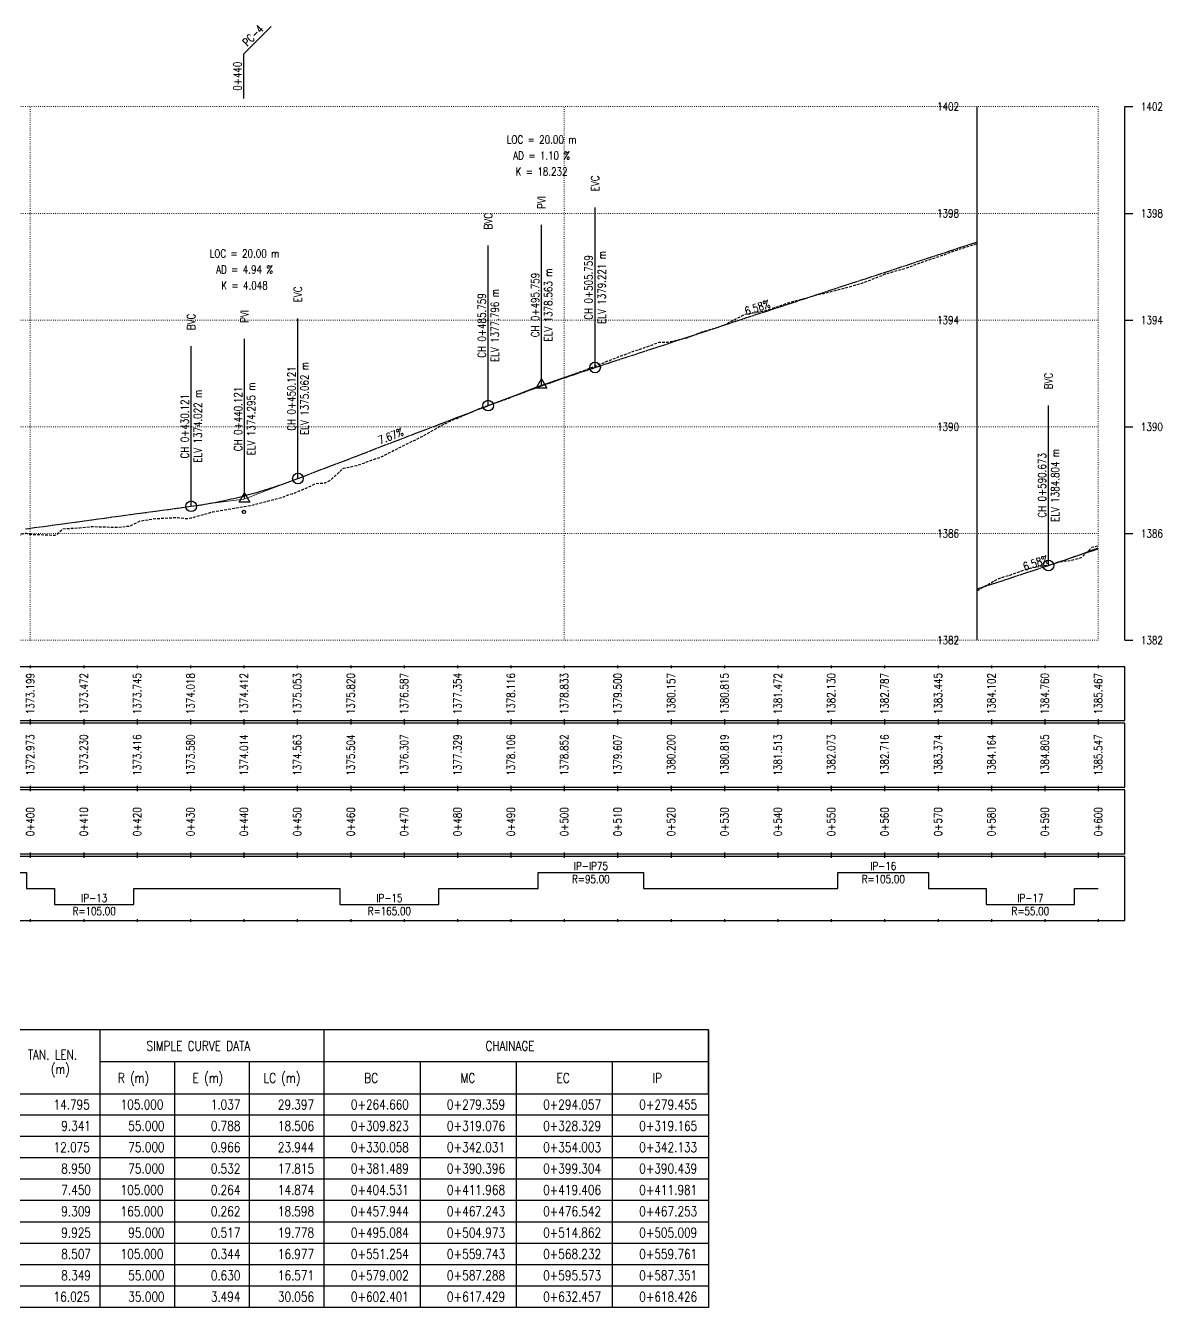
# Model space of a CAD drawing. Extents: x 337736 to 342002, y 3067251 to 3069533.
# Drawn here: x 338374.5 to 338587.4, y 3067262.7 to 3067502.9 of the extents above; entities that cross this region are included whole.
import ezdxf
from ezdxf.enums import TextEntityAlignment as Align

# ---------------------------------------------------------------- set-up
doc = ezdxf.new("R2010")
doc.units = 0
doc.header["$MEASUREMENT"] = 0
for name, pattern in [('Center', [2, 1.25, -0.25, 0.25, -0.25]), ('Dashed', [0.75, 0.5, -0.25]), ('Dot', [0.25, 0, -0.25])]:
    doc.linetypes.add(name, pattern=pattern)
for name, color, linetype in [('Chainage_TXT', 7, 'Continuous'), ('DesignRL_TXT', 5, 'Continuous'), ('ExistRL_TXT', 3, 'Continuous'), ('GL', 3, 'Dashed'), ('Grade Text', 7, 'Continuous'), ('HC_Data', 7, 'Continuous'), ('Horizontal Alignment', 7, 'Continuous'), ('Remark', 7, 'Continuous'), ('Scale Line', 1, 'Continuous'), ('TitleBox', 7, 'Continuous'), ('VIP Mark', 7, 'Continuous')]:
    doc.layers.add(name, color=color, linetype=linetype)
for name, color, linetype, lineweight in [('Grids', 9, 'Dot', 13), ('PipeCulvert', 6, 'Continuous', 30), ('Vertical Alignment', 5, 'Center', 30), ('VIP Line', 2, 'Continuous', 5)]:
    doc.layers.add(name, color=color, linetype=linetype, lineweight=lineweight)
doc.styles.get("Standard").update_dxf_attribs({"font": 'simplex.shx'})

msp = doc.modelspace()

# ---------------------------------------------------------------- linework, layer by layer
at = {"layer": 'GL', "flags": 128}
for points in [[(338275.39, 3067398.24), (338276.31, 3067398.08), (338278.62, 3067397.74), (338282.68, 3067397.07), (338283.22, 3067396.99), (338285.37, 3067397.29), (338288.38, 3067396.83), (338289.21, 3067396.83), (338289.82, 3067396.91), (338290.29, 3067396.98), (338292.95, 3067397.36), (338294.28, 3067397.44), (338295.39, 3067397.54), (338297.28, 3067397.72), (338301.41, 3067398.06), (338301.64, 3067398.07), (338302.25, 3067398.09), (338304.12, 3067398.08), (338306.11, 3067398.42), (338309.05, 3067398.95), (338309.82, 3067399.05), (338312.49, 3067399.6), (338315.39, 3067400.19), (338315.4, 3067400.19), (338317.38, 3067400.28), (338318.38, 3067399.22), (338318.75, 3067399.26), (338323.16, 3067399.91), (338323.95, 3067399.97), (338327.19, 3067400.64), (338328.83, 3067400.93), (338330.91, 3067401.25), (338332.97, 3067402.21), (338334.23, 3067402.54), (338335.39, 3067403.19), (338337.76, 3067404.51), (338341.45, 3067403.83), (338342.66, 3067403.76), (338348.35, 3067404.07), (338350.21, 3067404.51), (338355.33, 3067406.82), (338355.39, 3067406.8), (338358.4, 3067405.81), (338359.26, 3067405.82), (338364.45, 3067405.67), (338364.92, 3067405.68), (338368.98, 3067406.65), (338371.22, 3067406.71), (338374.51, 3067407.86), (338375.15, 3067407.61), (338375.39, 3067407.6), (338377.93, 3067407.52), (338380.01, 3067407.42), (338380.4, 3067407.57), (338381.5, 3067408.64), (338384.65, 3067408.81), (338386.9, 3067409.05), (338391.96, 3067408.91), (338394.15, 3067409.17), (338395.39, 3067409.81), (338395.94, 3067410.1), (338398.85, 3067410.54), (338403.03, 3067410.76), (338404.68, 3067410.53), (338405.49, 3067410.65), (338409.59, 3067411.82), (338415.39, 3067412.81), (338415.51, 3067412.83), (338416.62, 3067413.01), (338417.2, 3067413.12), (338419.65, 3067413.76), (338422.89, 3067414.64), (338423.57, 3067414.95), (338424.49, 3067415.19), (338426.57, 3067416.02), (338428.85, 3067417.11), (338430.61, 3067417.23), (338431.51, 3067417.68), (338434.04, 3067419.98), (338435.39, 3067420.25), (338436.5, 3067420.48), (338437.44, 3067420.79), (338439.15, 3067421.45), (338440.9, 3067422.01), (338443.4, 3067423.27), (338446.97, 3067425.06), (338447.75, 3067425.38), (338448.26, 3067425.71), (338448.97, 3067426.04), (338452.05, 3067427.83), (338454.12, 3067428.84), (338455.39, 3067429.38), (338456.12, 3067429.68), (338459.93, 3067431.32), (338464.49, 3067432.92), (338470.07, 3067435.04), (338470.09, 3067435.06), (338471.15, 3067435.45), (338475.39, 3067436.99), (338479.75, 3067438.56), (338483.85, 3067440.17), (338484.12, 3067440.28), (338484.12, 3067440.29), (338488.24, 3067441.85), (338488.67, 3067442), (338489.32, 3067442.2), (338491.77, 3067443.06), (338493.15, 3067443.58), (338494.7, 3067443.57), (338495.39, 3067443.74), (338495.94, 3067443.87), (338498.65, 3067444.49), (338501.16, 3067445.54), (338504.23, 3067446.38), (338504.87, 3067446.65), (338505.27, 3067446.77), (338509.2, 3067448.81), (338512.51, 3067449.38), (338513.36, 3067449.61), (338515.39, 3067450.3), (338517.87, 3067451.15), (338522.78, 3067452.46), (338525.19, 3067453.05), (338528.98, 3067454.03), (338531.81, 3067454.88), (338535.39, 3067456.31), (338535.56, 3067456.38), (338539.4, 3067457.48), (338543.26, 3067458.89), (338546.76, 3067460.06), (338547.41, 3067460.36), (338552.72, 3067462.09)], [(338552.72, 3067397.09), (338552.74, 3067397.09), (338552.92, 3067397.15), (338555.39, 3067398.56), (338556.4, 3067399.13), (338557.7, 3067399.63), (338558.89, 3067399.96), (338561.84, 3067401.03), (338563.02, 3067401.35), (338566.96, 3067402.03), (338567.87, 3067402.41), (338570.47, 3067402.72), (338571.75, 3067403.08), (338572.22, 3067403.23), (338574.28, 3067405.18), (338575.39, 3067405.47)]]:
    msp.add_lwpolyline(points, dxfattribs=at)
at = {"layer": 'Grids'}
for p, q in [((338275.39, 3067487.73), (338575.39, 3067487.73)), ((338375.39, 3067387.73), (338375.39, 3067487.73)), ((338475.39, 3067387.73), (338475.39, 3067487.73)), ((338575.39, 3067387.73), (338575.39, 3067487.73)), ((338575.39, 3067387.73), (338575.39, 3067487.73)), ((338275.39, 3067467.73), (338575.39, 3067467.73)), ((338275.39, 3067447.73), (338575.39, 3067447.73)), ((338275.39, 3067427.73), (338575.39, 3067427.73)), ((338275.39, 3067407.73), (338575.39, 3067407.73)), ((338275.39, 3067387.73), (338575.39, 3067387.73))]:
    msp.add_line(p, q, dxfattribs=at)
at = {"layer": 'HC_Data'}
for p, q in [((338388.39, 3067314.73), (338388.39, 3067302.73)), ((338430.39, 3067314.73), (338430.39, 3067302.73)), ((338502.39, 3067314.73), (338502.39, 3067302.73)), ((338430.39, 3067308.73), (338388.39, 3067308.73)), ((338402.39, 3067308.73), (338402.39, 3067302.73)), ((338416.39, 3067308.73), (338416.39, 3067302.73)), ((338502.39, 3067308.73), (338430.39, 3067308.73)), ((338448.39, 3067308.73), (338448.39, 3067302.73)), ((338466.39, 3067308.73), (338466.39, 3067302.73)), ((338484.39, 3067308.73), (338484.39, 3067302.73)), ((338388.39, 3067302.73), (338388.39, 3067262.73)), ((338402.39, 3067302.73), (338402.39, 3067262.73)), ((338416.39, 3067302.73), (338416.39, 3067262.73)), ((338430.39, 3067302.73), (338430.39, 3067262.73)), ((338448.39, 3067302.73), (338448.39, 3067262.73)), ((338466.39, 3067302.73), (338466.39, 3067262.73)), ((338484.39, 3067302.73), (338484.39, 3067262.73)), ((338502.39, 3067302.73), (338502.39, 3067262.73)), ((338502.39, 3067298.73), (338270.39, 3067298.73)), ((338502.39, 3067294.73), (338270.39, 3067294.73)), ((338502.39, 3067290.73), (338270.39, 3067290.73)), ((338502.39, 3067286.73), (338270.39, 3067286.73)), ((338502.39, 3067282.73), (338270.39, 3067282.73)), ((338502.39, 3067278.73), (338270.39, 3067278.73)), ((338502.39, 3067274.73), (338270.39, 3067274.73)), ((338502.39, 3067270.73), (338270.39, 3067270.73)), ((338502.39, 3067266.73), (338270.39, 3067266.73)), ((338502.39, 3067262.73), (338270.39, 3067262.73))]:
    msp.add_line(p, q, dxfattribs=at)
msp.add_lwpolyline([(338270.39, 3067314.73), (338270.39, 3067302.73), (338502.39, 3067302.73), (338502.39, 3067314.73), (338270.39, 3067314.73)], dxfattribs=at)
at = {"layer": 'Horizontal Alignment'}
msp.add_lwpolyline([(338356.88, 3067344.23), (338374.7, 3067344.23), (338374.7, 3067341.23), (338379.92, 3067341.23), (338379.92, 3067338.23), (338394.8, 3067338.23), (338394.8, 3067341.23), (338433.34, 3067341.23), (338433.34, 3067338.23), (338451.93, 3067338.23), (338451.93, 3067341.23), (338470.48, 3067341.23), (338470.48, 3067344.23), (338490.25, 3067344.23), (338490.25, 3067341.23), (338526.65, 3067341.23), (338526.65, 3067344.23), (338543.62, 3067344.23), (338543.62, 3067341.23), (338554.39, 3067341.23), (338554.39, 3067338.23), (338570.97, 3067338.23), (338570.97, 3067341.23), (338575.39, 3067341.23)], dxfattribs=at)
at = {"layer": 'PipeCulvert'}
msp.add_circle((338415.39, 3067411.79), 0.3, dxfattribs=at)
at = {"layer": 'Remark'}
for p, q in [((338415.39, 3067497.63), (338420.48, 3067502.73)), ((338415.39, 3067489.23), (338415.39, 3067497.63))]:
    msp.add_line(p, q, dxfattribs=at)
at = {"layer": 'Scale Line'}
for p, q in [((338552.72, 3067387.73), (338552.72, 3067487.73)), ((338580.39, 3067387.73), (338580.39, 3067487.73)), ((338580.39, 3067487.73), (338581.89, 3067487.73)), ((338580.39, 3067467.73), (338581.89, 3067467.73)), ((338580.39, 3067447.73), (338581.89, 3067447.73)), ((338580.39, 3067427.73), (338581.89, 3067427.73)), ((338580.39, 3067407.73), (338581.89, 3067407.73)), ((338580.39, 3067387.73), (338581.89, 3067387.73))]:
    msp.add_line(p, q, dxfattribs=at)
at = {"layer": 'TitleBox'}
for p, q in [((338375.39, 3067382.98), (338375.39, 3067382.48)), ((338385.39, 3067382.98), (338385.39, 3067382.48)), ((338395.39, 3067382.98), (338395.39, 3067382.48)), ((338405.39, 3067382.98), (338405.39, 3067382.48)), ((338415.39, 3067382.98), (338415.39, 3067382.48)), ((338425.39, 3067382.98), (338425.39, 3067382.48)), ((338435.39, 3067382.98), (338435.39, 3067382.48)), ((338445.39, 3067382.98), (338445.39, 3067382.48)), ((338455.39, 3067382.98), (338455.39, 3067382.48)), ((338465.39, 3067382.98), (338465.39, 3067382.48)), ((338475.39, 3067382.98), (338475.39, 3067382.48)), ((338485.39, 3067382.98), (338485.39, 3067382.48)), ((338495.39, 3067382.98), (338495.39, 3067382.48)), ((338505.39, 3067382.98), (338505.39, 3067382.48)), ((338515.39, 3067382.98), (338515.39, 3067382.48)), ((338525.39, 3067382.98), (338525.39, 3067382.48)), ((338535.39, 3067382.98), (338535.39, 3067382.48)), ((338545.39, 3067382.98), (338545.39, 3067382.48)), ((338555.39, 3067382.98), (338555.39, 3067382.48)), ((338565.39, 3067382.98), (338565.39, 3067382.48)), ((338575.39, 3067382.98), (338575.39, 3067382.48)), ((338575.39, 3067382.98), (338575.39, 3067382.48)), ((338375.39, 3067372.98), (338375.39, 3067372.48)), ((338375.39, 3067372.48), (338375.39, 3067371.98)), ((338385.39, 3067372.98), (338385.39, 3067372.48)), ((338385.39, 3067372.48), (338385.39, 3067371.98)), ((338395.39, 3067372.98), (338395.39, 3067372.48)), ((338395.39, 3067372.48), (338395.39, 3067371.98)), ((338405.39, 3067372.98), (338405.39, 3067372.48)), ((338405.39, 3067372.48), (338405.39, 3067371.98)), ((338415.39, 3067372.98), (338415.39, 3067372.48)), ((338415.39, 3067372.48), (338415.39, 3067371.98)), ((338425.39, 3067372.98), (338425.39, 3067372.48)), ((338425.39, 3067372.48), (338425.39, 3067371.98)), ((338435.39, 3067372.98), (338435.39, 3067372.48)), ((338435.39, 3067372.48), (338435.39, 3067371.98)), ((338445.39, 3067372.98), (338445.39, 3067372.48)), ((338445.39, 3067372.48), (338445.39, 3067371.98)), ((338455.39, 3067372.98), (338455.39, 3067372.48)), ((338455.39, 3067372.48), (338455.39, 3067371.98)), ((338465.39, 3067372.98), (338465.39, 3067372.48)), ((338465.39, 3067372.48), (338465.39, 3067371.98)), ((338475.39, 3067372.98), (338475.39, 3067372.48)), ((338475.39, 3067372.48), (338475.39, 3067371.98)), ((338485.39, 3067372.98), (338485.39, 3067372.48)), ((338485.39, 3067372.48), (338485.39, 3067371.98)), ((338495.39, 3067372.98), (338495.39, 3067372.48)), ((338495.39, 3067372.48), (338495.39, 3067371.98)), ((338505.39, 3067372.98), (338505.39, 3067372.48)), ((338505.39, 3067372.48), (338505.39, 3067371.98)), ((338515.39, 3067372.98), (338515.39, 3067372.48)), ((338515.39, 3067372.48), (338515.39, 3067371.98)), ((338525.39, 3067372.98), (338525.39, 3067372.48)), ((338525.39, 3067372.48), (338525.39, 3067371.98)), ((338535.39, 3067372.98), (338535.39, 3067372.48)), ((338535.39, 3067372.48), (338535.39, 3067371.98)), ((338545.39, 3067372.98), (338545.39, 3067372.48)), ((338545.39, 3067372.48), (338545.39, 3067371.98)), ((338555.39, 3067372.98), (338555.39, 3067372.48)), ((338555.39, 3067372.48), (338555.39, 3067371.98)), ((338565.39, 3067372.98), (338565.39, 3067372.48)), ((338565.39, 3067372.48), (338565.39, 3067371.98)), ((338575.39, 3067372.98), (338575.39, 3067372.48)), ((338575.39, 3067372.98), (338575.39, 3067372.48)), ((338575.39, 3067372.48), (338575.39, 3067371.98)), ((338575.39, 3067372.48), (338575.39, 3067371.98)), ((338375.39, 3067360.48), (338375.39, 3067359.98)), ((338375.39, 3067359.98), (338375.39, 3067359.48)), ((338385.39, 3067360.48), (338385.39, 3067359.98)), ((338385.39, 3067359.98), (338385.39, 3067359.48)), ((338395.39, 3067360.48), (338395.39, 3067359.98)), ((338395.39, 3067359.98), (338395.39, 3067359.48)), ((338405.39, 3067360.48), (338405.39, 3067359.98)), ((338405.39, 3067359.98), (338405.39, 3067359.48)), ((338415.39, 3067360.48), (338415.39, 3067359.98)), ((338415.39, 3067359.98), (338415.39, 3067359.48)), ((338425.39, 3067360.48), (338425.39, 3067359.98)), ((338425.39, 3067359.98), (338425.39, 3067359.48)), ((338435.39, 3067360.48), (338435.39, 3067359.98)), ((338435.39, 3067359.98), (338435.39, 3067359.48)), ((338445.39, 3067360.48), (338445.39, 3067359.98)), ((338445.39, 3067359.98), (338445.39, 3067359.48)), ((338455.39, 3067360.48), (338455.39, 3067359.98)), ((338455.39, 3067359.98), (338455.39, 3067359.48)), ((338465.39, 3067360.48), (338465.39, 3067359.98)), ((338465.39, 3067359.98), (338465.39, 3067359.48)), ((338475.39, 3067360.48), (338475.39, 3067359.98)), ((338475.39, 3067359.98), (338475.39, 3067359.48)), ((338485.39, 3067360.48), (338485.39, 3067359.98)), ((338485.39, 3067359.98), (338485.39, 3067359.48)), ((338495.39, 3067360.48), (338495.39, 3067359.98)), ((338495.39, 3067359.98), (338495.39, 3067359.48)), ((338505.39, 3067360.48), (338505.39, 3067359.98)), ((338505.39, 3067359.98), (338505.39, 3067359.48)), ((338515.39, 3067360.48), (338515.39, 3067359.98)), ((338515.39, 3067359.98), (338515.39, 3067359.48)), ((338525.39, 3067360.48), (338525.39, 3067359.98)), ((338525.39, 3067359.98), (338525.39, 3067359.48)), ((338535.39, 3067360.48), (338535.39, 3067359.98)), ((338535.39, 3067359.98), (338535.39, 3067359.48)), ((338545.39, 3067360.48), (338545.39, 3067359.98)), ((338545.39, 3067359.98), (338545.39, 3067359.48)), ((338555.39, 3067360.48), (338555.39, 3067359.98)), ((338555.39, 3067359.98), (338555.39, 3067359.48)), ((338565.39, 3067360.48), (338565.39, 3067359.98)), ((338565.39, 3067359.98), (338565.39, 3067359.48)), ((338575.39, 3067360.48), (338575.39, 3067359.98)), ((338575.39, 3067360.48), (338575.39, 3067359.98)), ((338575.39, 3067359.98), (338575.39, 3067359.48)), ((338575.39, 3067359.98), (338575.39, 3067359.48)), ((338375.39, 3067347.98), (338375.39, 3067347.48)), ((338385.39, 3067347.98), (338385.39, 3067347.48)), ((338395.39, 3067347.98), (338395.39, 3067347.48)), ((338405.39, 3067347.98), (338405.39, 3067347.48)), ((338415.39, 3067347.98), (338415.39, 3067347.48)), ((338425.39, 3067347.98), (338425.39, 3067347.48)), ((338435.39, 3067347.98), (338435.39, 3067347.48)), ((338445.39, 3067347.98), (338445.39, 3067347.48)), ((338455.39, 3067347.98), (338455.39, 3067347.48)), ((338465.39, 3067347.98), (338465.39, 3067347.48)), ((338475.39, 3067347.98), (338475.39, 3067347.48)), ((338485.39, 3067347.98), (338485.39, 3067347.48)), ((338495.39, 3067347.98), (338495.39, 3067347.48)), ((338505.39, 3067347.98), (338505.39, 3067347.48)), ((338515.39, 3067347.98), (338515.39, 3067347.48)), ((338525.39, 3067347.98), (338525.39, 3067347.48)), ((338535.39, 3067347.98), (338535.39, 3067347.48)), ((338545.39, 3067347.98), (338545.39, 3067347.48)), ((338555.39, 3067347.98), (338555.39, 3067347.48)), ((338565.39, 3067347.98), (338565.39, 3067347.48)), ((338575.39, 3067347.98), (338575.39, 3067347.48)), ((338575.39, 3067347.98), (338575.39, 3067347.48)), ((338375.39, 3067347.48), (338375.39, 3067346.98)), ((338385.39, 3067347.48), (338385.39, 3067346.98)), ((338395.39, 3067347.48), (338395.39, 3067346.98)), ((338405.39, 3067347.48), (338405.39, 3067346.98)), ((338415.39, 3067347.48), (338415.39, 3067346.98)), ((338425.39, 3067347.48), (338425.39, 3067346.98)), ((338435.39, 3067347.48), (338435.39, 3067346.98)), ((338445.39, 3067347.48), (338445.39, 3067346.98)), ((338455.39, 3067347.48), (338455.39, 3067346.98)), ((338465.39, 3067347.48), (338465.39, 3067346.98)), ((338475.39, 3067347.48), (338475.39, 3067346.98)), ((338485.39, 3067347.48), (338485.39, 3067346.98)), ((338495.39, 3067347.48), (338495.39, 3067346.98)), ((338505.39, 3067347.48), (338505.39, 3067346.98)), ((338515.39, 3067347.48), (338515.39, 3067346.98)), ((338525.39, 3067347.48), (338525.39, 3067346.98)), ((338535.39, 3067347.48), (338535.39, 3067346.98)), ((338545.39, 3067347.48), (338545.39, 3067346.98)), ((338555.39, 3067347.48), (338555.39, 3067346.98)), ((338565.39, 3067347.48), (338565.39, 3067346.98)), ((338575.39, 3067347.48), (338575.39, 3067346.98)), ((338575.39, 3067347.48), (338575.39, 3067346.98)), ((338375.39, 3067335.48), (338375.39, 3067334.98)), ((338385.39, 3067335.48), (338385.39, 3067334.98)), ((338395.39, 3067335.48), (338395.39, 3067334.98)), ((338405.39, 3067335.48), (338405.39, 3067334.98)), ((338415.39, 3067335.48), (338415.39, 3067334.98)), ((338425.39, 3067335.48), (338425.39, 3067334.98)), ((338435.39, 3067335.48), (338435.39, 3067334.98)), ((338445.39, 3067335.48), (338445.39, 3067334.98)), ((338455.39, 3067335.48), (338455.39, 3067334.98)), ((338465.39, 3067335.48), (338465.39, 3067334.98)), ((338475.39, 3067335.48), (338475.39, 3067334.98)), ((338485.39, 3067335.48), (338485.39, 3067334.98)), ((338495.39, 3067335.48), (338495.39, 3067334.98)), ((338505.39, 3067335.48), (338505.39, 3067334.98)), ((338515.39, 3067335.48), (338515.39, 3067334.98)), ((338525.39, 3067335.48), (338525.39, 3067334.98)), ((338535.39, 3067335.48), (338535.39, 3067334.98)), ((338545.39, 3067335.48), (338545.39, 3067334.98)), ((338555.39, 3067335.48), (338555.39, 3067334.98)), ((338565.39, 3067335.48), (338565.39, 3067334.98)), ((338575.39, 3067335.48), (338575.39, 3067334.98)), ((338575.39, 3067335.48), (338575.39, 3067334.98))]:
    msp.add_line(p, q, dxfattribs=at)
for points in [[(338270.39, 3067372.73), (338580.39, 3067372.73), (338580.39, 3067382.73), (338270.39, 3067382.73)], [(338270.39, 3067360.23), (338580.39, 3067360.23), (338580.39, 3067372.23), (338270.39, 3067372.23)], [(338270.39, 3067347.73), (338580.39, 3067347.73), (338580.39, 3067359.73), (338270.39, 3067359.73)], [(338270.39, 3067335.23), (338580.39, 3067335.23), (338580.39, 3067347.23), (338270.39, 3067347.23)]]:
    msp.add_lwpolyline(points, close=True, dxfattribs=at)
at = {"layer": 'Vertical Alignment'}
for points in [[(338374.51, 3067408.61), (338375.15, 3067408.7), (338375.39, 3067408.73), (338377.93, 3067409.08), (338380.01, 3067409.36), (338380.4, 3067409.41), (338381.5, 3067409.56), (338384.65, 3067409.99), (338386.9, 3067410.3), (338391.96, 3067410.99), (338394.15, 3067411.29), (338395.39, 3067411.46), (338395.94, 3067411.54), (338398.85, 3067411.93), (338403.03, 3067412.5), (338404.68, 3067412.73), (338405.49, 3067412.84), (338405.51, 3067412.84), (338406.01, 3067412.91), (338406.51, 3067412.99), (338407.01, 3067413.06), (338407.51, 3067413.14), (338408.01, 3067413.22), (338408.51, 3067413.31), (338409.01, 3067413.4), (338409.51, 3067413.49), (338410.01, 3067413.58), (338410.51, 3067413.68), (338411.01, 3067413.78), (338411.51, 3067413.88), (338412.01, 3067413.99), (338412.51, 3067414.1), (338413.01, 3067414.21), (338413.51, 3067414.33), (338414.01, 3067414.45), (338414.51, 3067414.57), (338415.01, 3067414.7), (338415.51, 3067414.83), (338416.01, 3067414.96), (338416.51, 3067415.09), (338417.01, 3067415.23), (338417.51, 3067415.37), (338418.01, 3067415.51), (338418.51, 3067415.66), (338419.01, 3067415.81), (338419.51, 3067415.97), (338420.01, 3067416.12), (338420.51, 3067416.28), (338421.01, 3067416.44), (338421.51, 3067416.61), (338422.01, 3067416.78), (338422.51, 3067416.95), (338423.01, 3067417.12), (338423.51, 3067417.3), (338424.01, 3067417.48), (338424.51, 3067417.67), (338425.01, 3067417.85), (338425.51, 3067418.04), (338425.51, 3067418.04), (338426.57, 3067418.45), (338428.85, 3067419.33), (338430.61, 3067420), (338431.51, 3067420.34), (338434.04, 3067421.31), (338435.39, 3067421.83), (338436.5, 3067422.26), (338437.44, 3067422.62), (338439.15, 3067423.27), (338440.9, 3067423.95), (338443.4, 3067424.91), (338446.97, 3067426.28), (338447.75, 3067426.58), (338448.26, 3067426.77), (338448.97, 3067427.04), (338452.05, 3067428.22), (338454.12, 3067429.02), (338455.39, 3067429.51), (338456.12, 3067429.78), (338459.93, 3067431.25), (338461.15, 3067431.71), (338461.65, 3067431.91), (338462.15, 3067432.1), (338462.65, 3067432.29), (338463.15, 3067432.48), (338463.65, 3067432.67), (338464.15, 3067432.85), (338464.65, 3067433.04), (338465.15, 3067433.23), (338465.65, 3067433.41), (338466.15, 3067433.6), (338466.65, 3067433.78), (338467.15, 3067433.97), (338467.65, 3067434.15), (338468.15, 3067434.33), (338468.65, 3067434.51), (338469.15, 3067434.7), (338469.65, 3067434.88), (338470.15, 3067435.06), (338470.65, 3067435.24), (338471.15, 3067435.41), (338471.65, 3067435.59), (338472.15, 3067435.77), (338472.65, 3067435.94), (338473.15, 3067436.12), (338473.65, 3067436.3), (338474.15, 3067436.47), (338474.65, 3067436.64), (338475.15, 3067436.82), (338475.65, 3067436.99), (338476.15, 3067437.16), (338476.65, 3067437.33), (338477.15, 3067437.5), (338477.65, 3067437.67), (338478.15, 3067437.84), (338478.65, 3067438.01), (338479.15, 3067438.18), (338479.65, 3067438.34), (338480.15, 3067438.51), (338480.65, 3067438.67), (338481.15, 3067438.84), (338481.15, 3067438.84), (338483.85, 3067439.73), (338484.12, 3067439.82), (338484.12, 3067439.82), (338488.24, 3067441.17), (338488.67, 3067441.31), (338489.32, 3067441.52), (338491.77, 3067442.33), (338493.15, 3067442.78), (338494.7, 3067443.29), (338495.39, 3067443.52), (338495.94, 3067443.7), (338498.65, 3067444.59), (338501.16, 3067445.42), (338504.23, 3067446.42), (338504.87, 3067446.64), (338505.27, 3067446.77), (338509.2, 3067448.06), (338512.51, 3067449.15), (338513.36, 3067449.43), (338515.39, 3067450.1), (338517.87, 3067450.91), (338522.78, 3067452.52), (338525.19, 3067453.32), (338528.98, 3067454.56), (338531.81, 3067455.49), (338535.39, 3067456.67), (338535.56, 3067456.72), (338539.4, 3067457.99), (338543.26, 3067459.26), (338546.76, 3067460.41), (338547.41, 3067460.62), (338552.72, 3067462.37)], [(338552.72, 3067397.37), (338552.74, 3067397.37), (338552.92, 3067397.43), (338555.39, 3067398.25), (338556.4, 3067398.58), (338557.7, 3067399), (338558.89, 3067399.4), (338561.84, 3067400.36), (338563.02, 3067400.75), (338566.07, 3067401.75), (338566.57, 3067401.92), (338567.07, 3067402.09), (338567.57, 3067402.25), (338568.07, 3067402.42), (338568.57, 3067402.59), (338569.07, 3067402.77), (338569.57, 3067402.94), (338570.07, 3067403.12), (338570.57, 3067403.29), (338571.07, 3067403.47), (338571.57, 3067403.65), (338572.07, 3067403.83), (338572.57, 3067404.01), (338573.07, 3067404.2), (338573.57, 3067404.38), (338574.07, 3067404.57), (338574.57, 3067404.76), (338575.07, 3067404.95), (338575.39, 3067405.07)]]:
    msp.add_lwpolyline(points, dxfattribs=at)
at = {"layer": 'VIP Line'}
for points in [[(338374.51, 3067408.61), (338375.15, 3067408.7), (338375.39, 3067408.73), (338377.93, 3067409.08), (338380.01, 3067409.36), (338380.4, 3067409.41), (338381.5, 3067409.56), (338384.65, 3067409.99), (338386.9, 3067410.3), (338391.96, 3067410.99), (338394.15, 3067411.29), (338395.39, 3067411.46), (338395.94, 3067411.54), (338398.85, 3067411.93), (338403.03, 3067412.5), (338404.68, 3067412.73), (338405.49, 3067412.84), (338409.59, 3067413.4), (338415.39, 3067414.19), (338415.51, 3067414.21), (338416.62, 3067414.63), (338417.2, 3067414.86), (338419.65, 3067415.79), (338422.89, 3067417.04), (338423.57, 3067417.3), (338424.49, 3067417.65), (338426.57, 3067418.45), (338428.85, 3067419.33), (338430.61, 3067420), (338431.51, 3067420.34), (338434.04, 3067421.31), (338435.39, 3067421.83), (338436.5, 3067422.26), (338437.44, 3067422.62), (338439.15, 3067423.27), (338440.9, 3067423.95), (338443.4, 3067424.91), (338446.97, 3067426.28), (338447.75, 3067426.58), (338448.26, 3067426.77), (338448.97, 3067427.04), (338452.05, 3067428.22), (338454.12, 3067429.02), (338455.39, 3067429.51), (338456.12, 3067429.78), (338459.93, 3067431.25), (338464.49, 3067432.99), (338470.07, 3067435.14), (338470.09, 3067435.15), (338471.15, 3067435.55), (338475.39, 3067436.95), (338479.75, 3067438.38), (338483.85, 3067439.73), (338484.12, 3067439.82), (338484.12, 3067439.82), (338488.24, 3067441.17), (338488.67, 3067441.31), (338489.32, 3067441.52), (338491.77, 3067442.33), (338493.15, 3067442.78), (338494.7, 3067443.29), (338495.39, 3067443.52), (338495.94, 3067443.7), (338498.65, 3067444.59), (338501.16, 3067445.42), (338504.23, 3067446.42), (338504.87, 3067446.64), (338505.27, 3067446.77), (338509.2, 3067448.06), (338512.51, 3067449.15), (338513.36, 3067449.43), (338515.39, 3067450.1), (338517.87, 3067450.91), (338522.78, 3067452.52), (338525.19, 3067453.32), (338528.98, 3067454.56), (338531.81, 3067455.49), (338535.39, 3067456.67), (338535.56, 3067456.72), (338539.4, 3067457.99), (338543.26, 3067459.26), (338546.76, 3067460.41), (338547.41, 3067460.62), (338552.72, 3067462.37)], [(338552.72, 3067397.37), (338552.74, 3067397.37), (338552.92, 3067397.43), (338555.39, 3067398.25), (338556.4, 3067398.58), (338557.7, 3067399), (338558.89, 3067399.4), (338561.84, 3067400.36), (338563.02, 3067400.75), (338566.96, 3067402.05), (338567.87, 3067402.35), (338570.47, 3067403.2), (338571.75, 3067403.62), (338572.22, 3067403.78), (338574.28, 3067404.46), (338575.39, 3067404.82)]]:
    msp.add_lwpolyline(points, dxfattribs=at)
at = {"layer": 'VIP Mark'}
for p, q in [((338481.15, 3067438.84), (338481.15, 3067468.84)), ((338471.15, 3067435.55), (338471.15, 3067465.55)), ((338461.15, 3067431.71), (338461.15, 3067461.71)), ((338425.51, 3067418.04), (338425.51, 3067448.04)), ((338415.51, 3067414.21), (338415.51, 3067444.21)), ((338405.51, 3067412.84), (338405.51, 3067442.84)), ((338566.07, 3067401.75), (338566.07, 3067431.75))]:
    msp.add_line(p, q, dxfattribs=at)
for points in [[(338470.15, 3067434.97), (338471.15, 3067436.71), (338472.15, 3067434.97), (338470.15, 3067434.97)], [(338414.51, 3067413.63), (338415.51, 3067415.36), (338416.51, 3067413.63), (338414.51, 3067413.63)]]:
    msp.add_lwpolyline(points, dxfattribs=at)
for centre in [(338481.15, 3067438.84), (338461.15, 3067431.71), (338425.51, 3067418.04), (338405.51, 3067412.84), (338566.07, 3067401.75)]:
    msp.add_circle(centre, 1, dxfattribs=at)

# ---------------------------------------------------------------- texts
at = {"width": 0.8}
for s, p in [('1402', (338545.22, 3067486.98)), ('1398', (338545.22, 3067466.98)), ('1394', (338545.22, 3067446.98)), ('1390', (338545.22, 3067426.98)), ('1386', (338545.22, 3067406.98)), ('1382', (338545.22, 3067386.98))]:
    msp.add_text(s, height=1.5, dxfattribs=at).set_placement(p)
for s, p in [('1402', (338583.39, 3067487.73)), ('1398', (338583.39, 3067467.73)), ('1394', (338583.39, 3067447.73)), ('1390', (338583.39, 3067427.73)), ('1386', (338583.39, 3067407.73)), ('1382', (338583.39, 3067387.73))]:
    msp.add_text(s, height=1.5, dxfattribs=at).set_placement(p, align=Align.MIDDLE_LEFT)
at = {"layer": 'Chainage_TXT', "width": 0.8}
for s, p in [('0+400', (338375.39, 3067353.73)), ('0+410', (338385.39, 3067353.73)), ('0+420', (338395.39, 3067353.73)), ('0+430', (338405.39, 3067353.73)), ('0+440', (338415.39, 3067353.73)), ('0+450', (338425.39, 3067353.73)), ('0+460', (338435.39, 3067353.73)), ('0+470', (338445.39, 3067353.73)), ('0+480', (338455.39, 3067353.73)), ('0+490', (338465.39, 3067353.73)), ('0+500', (338475.39, 3067353.73)), ('0+510', (338485.39, 3067353.73)), ('0+520', (338495.39, 3067353.73)), ('0+530', (338505.39, 3067353.73)), ('0+540', (338515.39, 3067353.73)), ('0+550', (338525.39, 3067353.73)), ('0+560', (338535.39, 3067353.73)), ('0+570', (338545.39, 3067353.73)), ('0+580', (338555.39, 3067353.73)), ('0+590', (338565.39, 3067353.73)), ('0+600', (338575.39, 3067353.73)), ('0+600', (338575.39, 3067353.73))]:
    msp.add_text(s, height=1.5, rotation=90, dxfattribs=at).set_placement(p, align=Align.MIDDLE_CENTER)
at = {"layer": 'DesignRL_TXT', "width": 0.8}
for s, p in [('1373.199', (338375.39, 3067377.73)), ('1373.472', (338385.39, 3067377.73)), ('1373.745', (338395.39, 3067377.73)), ('1374.018', (338405.39, 3067377.73)), ('1374.412', (338415.39, 3067377.73)), ('1375.053', (338425.39, 3067377.73)), ('1375.820', (338435.39, 3067377.73)), ('1376.587', (338445.39, 3067377.73)), ('1377.354', (338455.39, 3067377.73)), ('1378.116', (338465.39, 3067377.73)), ('1378.833', (338475.39, 3067377.73)), ('1379.500', (338485.39, 3067377.73)), ('1380.157', (338495.39, 3067377.73)), ('1380.815', (338505.39, 3067377.73)), ('1381.472', (338515.39, 3067377.73)), ('1382.130', (338525.39, 3067377.73)), ('1382.787', (338535.39, 3067377.73)), ('1383.445', (338545.39, 3067377.73)), ('1384.102', (338555.39, 3067377.73)), ('1384.760', (338565.39, 3067377.73)), ('1385.467', (338575.39, 3067377.73)), ('1385.467', (338575.39, 3067377.73))]:
    msp.add_text(s, height=1.5, rotation=90, dxfattribs=at).set_placement(p, align=Align.MIDDLE_CENTER)
at = {"layer": 'ExistRL_TXT', "width": 0.8}
for s, p in [('1372.973', (338375.39, 3067366.23)), ('1373.230', (338385.39, 3067366.23)), ('1373.416', (338395.39, 3067366.23)), ('1373.580', (338405.39, 3067366.23)), ('1374.014', (338415.39, 3067366.23)), ('1374.563', (338425.39, 3067366.23)), ('1375.504', (338435.39, 3067366.23)), ('1376.307', (338445.39, 3067366.23)), ('1377.329', (338455.39, 3067366.23)), ('1378.106', (338465.39, 3067366.23)), ('1378.852', (338475.39, 3067366.23)), ('1379.607', (338485.39, 3067366.23)), ('1380.200', (338495.39, 3067366.23)), ('1380.819', (338505.39, 3067366.23)), ('1381.513', (338515.39, 3067366.23)), ('1382.073', (338525.39, 3067366.23)), ('1382.716', (338535.39, 3067366.23)), ('1383.374', (338545.39, 3067366.23)), ('1384.164', (338555.39, 3067366.23)), ('1384.805', (338565.39, 3067366.23)), ('1385.547', (338575.39, 3067366.23)), ('1385.547', (338575.39, 3067366.23))]:
    msp.add_text(s, height=1.5, rotation=90, dxfattribs=at).set_placement(p, align=Align.MIDDLE_CENTER)
at = {"layer": 'Grade Text', "width": 0.8}
for s, rotation, p in [('6.58%', 18.1983, (338511.93, 3067448.96)), ('7.67%', 20.9867, (338443.33, 3067424.88)), ('6.58%', 18.1983, (338564.06, 3067401.09))]:
    msp.add_text(s, height=1.5, rotation=rotation, dxfattribs=at).set_placement(p, align=Align.BOTTOM_CENTER)
at = {"layer": 'HC_Data', "width": 0.8}
for s, p in [('SIMPLE CURVE DATA', (338397.15, 3067310.83)), ('CHAINAGE', (338460.63, 3067310.83)), ('TAN. LEN.', (338374.91, 3067309.18)), ('(m)', (338379.23, 3067306.48)), ('R (m)', (338391.79, 3067304.83)), ('E (m)', (338405.79, 3067304.83)), ('LC (m)', (338419.07, 3067304.83)), ('BC', (338437.95, 3067304.83)), ('MC', (338455.95, 3067304.83)), ('EC', (338473.95, 3067304.83)), ('IP', (338491.95, 3067304.83)), ('14.795', (338379.75, 3067299.83)), ('105.000', (338392.31, 3067299.83)), ('1.037', (338409.19, 3067299.83)), ('29.397', (338421.75, 3067299.83)), ('0+264.660', (338435.43, 3067299.83)), ('0+279.359', (338453.43, 3067299.83)), ('0+294.057', (338471.43, 3067299.83)), ('0+279.455', (338489.43, 3067299.83)), ('9.341', (338381.19, 3067295.83)), ('55.000', (338393.75, 3067295.83)), ('0.788', (338409.19, 3067295.83)), ('18.506', (338421.75, 3067295.83)), ('0+309.823', (338435.43, 3067295.83)), ('0+319.076', (338453.43, 3067295.83)), ('0+328.329', (338471.43, 3067295.83)), ('0+319.165', (338489.43, 3067295.83)), ('12.075', (338379.75, 3067291.83)), ('75.000', (338393.75, 3067291.83)), ('0.966', (338409.19, 3067291.83)), ('23.944', (338421.75, 3067291.83)), ('0+330.058', (338435.43, 3067291.83)), ('0+342.031', (338453.43, 3067291.83)), ('0+354.003', (338471.43, 3067291.83)), ('0+342.133', (338489.43, 3067291.83)), ('8.950', (338381.19, 3067287.83)), ('75.000', (338393.75, 3067287.83)), ('0.532', (338409.19, 3067287.83)), ('17.815', (338421.75, 3067287.83)), ('0+381.489', (338435.43, 3067287.83)), ('0+390.396', (338453.43, 3067287.83)), ('0+399.304', (338471.43, 3067287.83)), ('0+390.439', (338489.43, 3067287.83)), ('7.450', (338381.19, 3067283.83)), ('105.000', (338392.31, 3067283.83)), ('0.264', (338409.19, 3067283.83)), ('14.874', (338421.75, 3067283.83)), ('0+404.531', (338435.43, 3067283.83)), ('0+411.968', (338453.43, 3067283.83)), ('0+419.406', (338471.43, 3067283.83)), ('0+411.981', (338489.43, 3067283.83)), ('9.309', (338381.19, 3067279.83)), ('165.000', (338392.31, 3067279.83)), ('0.262', (338409.19, 3067279.83)), ('18.598', (338421.75, 3067279.83)), ('0+457.944', (338435.43, 3067279.83)), ('0+467.243', (338453.43, 3067279.83)), ('0+476.542', (338471.43, 3067279.83)), ('0+467.253', (338489.43, 3067279.83)), ('9.925', (338381.19, 3067275.83)), ('95.000', (338393.75, 3067275.83)), ('0.517', (338409.19, 3067275.83)), ('19.778', (338421.75, 3067275.83)), ('0+495.084', (338435.43, 3067275.83)), ('0+504.973', (338453.43, 3067275.83)), ('0+514.862', (338471.43, 3067275.83)), ('0+505.009', (338489.43, 3067275.83)), ('8.507', (338381.19, 3067271.83)), ('105.000', (338392.31, 3067271.83)), ('0.344', (338409.19, 3067271.83)), ('16.977', (338421.75, 3067271.83)), ('0+551.254', (338435.43, 3067271.83)), ('0+559.743', (338453.43, 3067271.83)), ('0+568.232', (338471.43, 3067271.83)), ('0+559.761', (338489.43, 3067271.83)), ('8.349', (338381.19, 3067267.83)), ('55.000', (338393.75, 3067267.83)), ('0.630', (338409.19, 3067267.83)), ('16.571', (338421.75, 3067267.83)), ('0+579.002', (338435.43, 3067267.83)), ('0+587.288', (338453.43, 3067267.83)), ('0+595.573', (338471.43, 3067267.83)), ('0+587.351', (338489.43, 3067267.83)), ('16.025', (338379.75, 3067263.83)), ('35.000', (338393.75, 3067263.83)), ('3.494', (338409.19, 3067263.83)), ('30.056', (338421.75, 3067263.83)), ('0+602.401', (338435.43, 3067263.83)), ('0+617.429', (338453.43, 3067263.83)), ('0+632.457', (338471.43, 3067263.83)), ('0+618.426', (338489.43, 3067263.83))]:
    msp.add_text(s, height=1.8, dxfattribs=at).set_placement(p)
at = {"layer": 'Horizontal Alignment', "width": 0.8}
for s, p in [('IP-IP75', (338480.37, 3067344.23)), ('IP-16', (338535.14, 3067344.23)), ('IP-13', (338387.36, 3067338.23)), ('IP-15', (338442.64, 3067338.23)), ('IP-17', (338562.68, 3067338.23))]:
    msp.add_text(s, height=1.5, dxfattribs=at).set_placement(p, align=Align.BOTTOM_CENTER)
for s, p in [('R=95.00', (338480.37, 3067343.73)), ('R=105.00', (338535.14, 3067343.73)), ('R=105.00', (338387.36, 3067337.73)), ('R=165.00', (338442.64, 3067337.73)), ('R=55.00', (338562.68, 3067337.73))]:
    msp.add_text(s, height=1.5, dxfattribs=at).set_placement(p, align=Align.TOP_CENTER)
at = {"layer": 'Remark', "width": 0.8}
for s, rotation, p in [('PC-4', 45, (338417.94, 3067500.18)), ('0+440', 90, (338415.39, 3067493.43))]:
    msp.add_text(s, height=1.5, rotation=rotation, dxfattribs=at).set_placement(p, align=Align.BOTTOM_CENTER)
at = {"layer": 'VIP Mark', "width": 0.8}
for s, p in [('LOC = 20.00 m', (338471.15, 3067481.55)), ('AD = 1.10 %', (338471.15, 3067478.55)), ('K = 18.232', (338471.15, 3067475.55)), ('LOC = 20.00 m', (338415.51, 3067460.21)), ('AD = 4.94 %', (338415.51, 3067457.21)), ('K = 4.048', (338415.51, 3067454.21))]:
    msp.add_text(s, height=1.5, dxfattribs=at).set_placement(p, align=Align.MIDDLE_CENTER)
for s, p in [('EVC', (338481.15, 3067471.84)), ('PVI', (338471.15, 3067468.55)), ('BVC', (338461.15, 3067464.71)), ('EVC', (338425.51, 3067451.04)), ('BVC', (338405.51, 3067445.84)), ('PVI', (338415.51, 3067447.21)), ('BVC', (338566.07, 3067434.75))]:
    msp.add_text(s, height=1.5, rotation=90, dxfattribs=at).set_placement(p, align=Align.MIDDLE_LEFT)
for s, p in [('ELV 1379.221 m', (338481.65, 3067453.84)), ('ELV 1378.563 m', (338471.65, 3067450.55)), ('ELV 1377.796 m', (338461.65, 3067446.71)), ('ELV 1375.062 m', (338426.01, 3067433.04)), ('ELV 1374.022 m', (338406.01, 3067427.84)), ('ELV 1374.295 m', (338416.01, 3067429.21)), ('ELV 1384.804 m', (338566.57, 3067416.75))]:
    msp.add_text(s, height=1.5, rotation=90, dxfattribs=at).set_placement(p, align=Align.TOP_CENTER)
for s, p in [('CH 0+505.759', (338481.15, 3067453.84)), ('CH 0+495.759', (338471.15, 3067450.55)), ('CH 0+485.759', (338461.15, 3067446.71)), ('CH 0+450.121', (338425.51, 3067433.04)), ('CH 0+440.121', (338415.51, 3067429.21)), ('CH 0+430.121', (338405.51, 3067427.84)), ('CH 0+590.673', (338566.07, 3067416.75))]:
    msp.add_text(s, height=1.5, rotation=90, dxfattribs=at).set_placement(p, align=Align.BOTTOM_CENTER)

doc.saveas('drawing.dxf')
